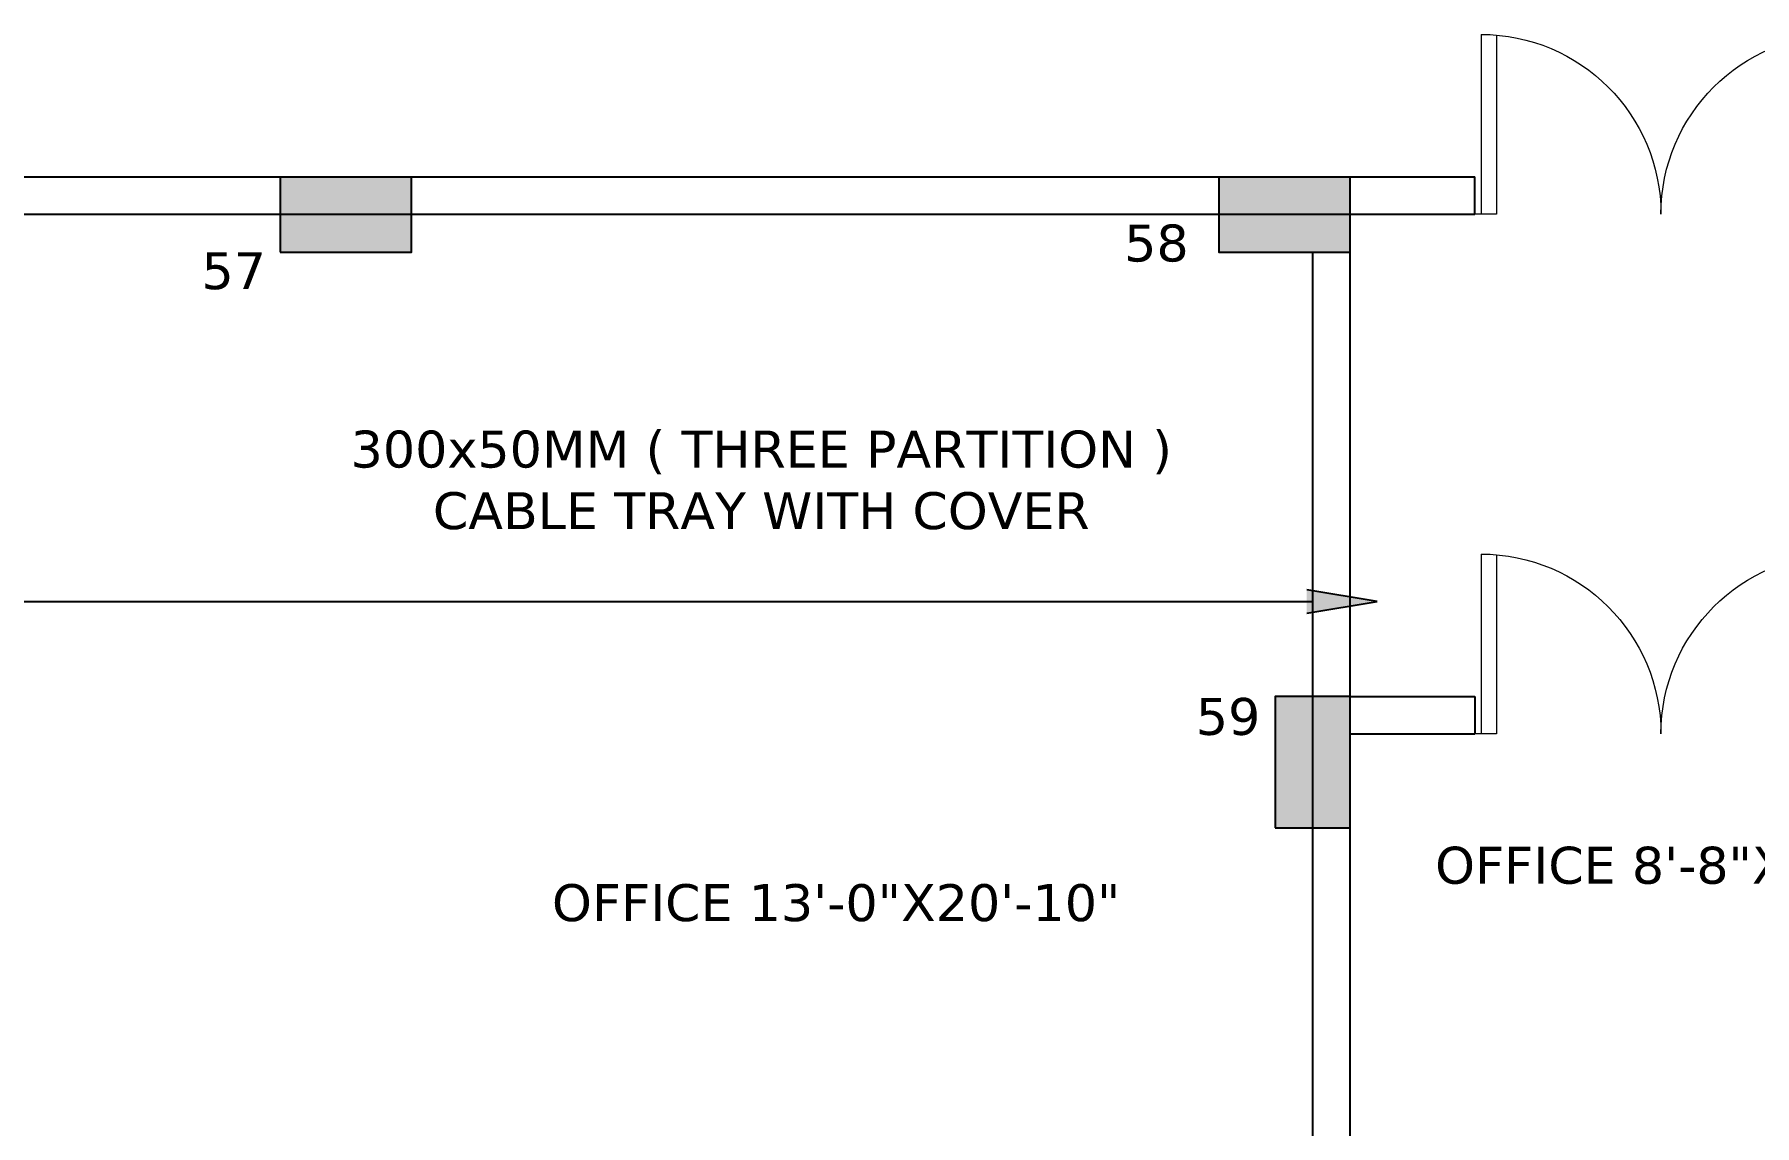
# Model space of a CAD drawing. Header units: inches. Extents: x -217 to 2701, y -906 to 3312.
# Drawn here: x 1319.7 to 1594.6, y 923.4 to 1097.8 of the extents above; entities that cross this region are included whole.
import ezdxf

# ---------------------------------------------------------------- set-up
doc = ezdxf.new("R2010")
doc.units = ezdxf.units.IN
doc.header["$MEASUREMENT"] = 0
for name, color, linetype in [('COLUMN', 8, 'CONTINUOUS'), ('COLUMN HATCH', 8, 'CONTINUOUS'), ('TEXT', 8, 'CONTINUOUS'), ('WALL', 7, 'CONTINUOUS'), ('WINDOOW', 8, 'CONTINUOUS')]:
    doc.layers.add(name, color=color, linetype=linetype)
doc.styles.add('VERDANA', font='verdana.ttf')

# ---------------------------------------------------------------- blocks, each defined once
blk = doc.blocks.new('b d')
at = {"layer": 'WINDOOW', "color": 0, "lineweight": 0}
for p, q in [((67237.44, 17555.04), (67233.94, 17555.04)), ((67234.94, 17526.29), (67234.94, 17555.04)), ((67237.44, 17526.39), (67237.44, 17555.04)), ((67289.94, 17526.39), (67289.94, 17555.04)), ((67289.94, 17555.04), (67293.44, 17555.04)), ((67292.44, 17526.29), (67292.44, 17555.04))]:
    blk.add_line(p, q, dxfattribs=at)
for centre, start, end in [((67234.94, 17555.04), 270, 0), ((67292.44, 17555.04), 180, 270)]:
    blk.add_arc(centre, 28.75, start, end, dxfattribs=at)

msp = doc.modelspace()

# ---------------------------------------------------------------- hatches: boundary and pattern name
at = {"layer": 'COLUMN HATCH', "linetype": 'Continuous'}
for points in [[(1380, 1063), (1380, 1075), (1359, 1075), (1359, 1063)], [(1530, 1063), (1530, 1075), (1509, 1075), (1509, 1063)], [(1518, 971), (1530, 971), (1530, 992), (1518, 992)]]:
    msp.add_hatch(color=256, dxfattribs=at).paths.add_polyline_path(points)
at = {"layer": 'TEXT', "lineweight": 0}
for points in [[(1380, 1063), (1380, 1075), (1359, 1075), (1359, 1063)], [(1530, 1063), (1530, 1075), (1509, 1075), (1509, 1063)], [(1518, 971), (1530, 971), (1530, 992), (1518, 992)]]:
    msp.add_hatch(color=256, dxfattribs=at).paths.add_polyline_path(points)
at = {"layer": 'TEXT'}
msp.add_hatch(color=256, dxfattribs=at).paths.add_polyline_path([(1523.05, 1009.03), (1523.05, 1005.25), (1534.31, 1007.14)])

# ---------------------------------------------------------------- linework, layer by layer
at = {"layer": 'COLUMN', "linetype": 'Continuous'}
for points in [[(1359, 1063), (1380, 1063), (1380, 1075), (1359, 1075)], [(1518, 971), (1530, 971), (1530, 992), (1518, 992)]]:
    msp.add_lwpolyline(points, close=True, dxfattribs=at)
for points in [[(1509, 1075), (1509, 1063), (1530, 1063), (1530, 1075)], [(1530, 1075), (1509, 1075)]]:
    msp.add_lwpolyline(points, dxfattribs=at)
at = {"layer": 'TEXT'}
for p, q in [((1534.27, 1007.15), (1523.05, 1009.03)), ((1524.07, 1007.14), (1254.51, 1007.14)), ((1534.27, 1007.13), (1523.05, 1005.25))]:
    msp.add_line(p, q, dxfattribs=at)
at = {"layer": 'TEXT', "lineweight": 0}
for points in [[(1359, 1063), (1380, 1063), (1380, 1075), (1359, 1075)], [(1509, 1063), (1530, 1063), (1530, 1075), (1509, 1075)], [(1518, 971), (1530, 971), (1530, 992), (1518, 992)]]:
    msp.add_lwpolyline(points, close=True, dxfattribs=at)
at = {"layer": 'WALL', "linetype": 'Continuous'}
for p, q in [((1195.95, 1075.07), (1549.88, 1075.07)), ((1549.88, 1069.07), (1549.88, 1075.07)), ((1195.95, 1069.07), (1549.88, 1069.07)), ((1524, 666), (1524, 1063)), ((1530, 835), (1530, 1063)), ((1530, 992), (1549.88, 992)), ((1549.88, 992), (1549.88, 986)), ((1530, 986), (1549.88, 986))]:
    msp.add_line(p, q, dxfattribs=at)

# ---------------------------------------------------------------- block references
at = {"layer": 'WINDOOW', "lineweight": 0, "xscale": -1, "rotation": 180}
for p in [(-65684.06, 18624.11), (-65684.06, 18541.04)]:
    msp.add_blockref('b d', p, dxfattribs=at)

# ---------------------------------------------------------------- texts
at = {"layer": 'TEXT', "lineweight": 0, "char_height": 5.906, "width": 5.1391, "attachment_point": 5, "style": 'VERDANA'}
for s, insert in [('58', (1499.02, 1064.42)), ('57', (1351.6, 1060)), ('59', (1510.47, 988.75))]:
    msp.add_mtext(s, dxfattribs=dict(at, insert=insert))
at = {"layer": 'TEXT', "insert": (1435.89, 1026.56), "char_height": 5.9055, "width": 220.5147, "attachment_point": 5, "style": 'VERDANA'}
msp.add_mtext('300x50MM ( THREE PARTITION ) \\PCABLE TRAY WITH COVER', dxfattribs=at)
at = {"layer": 'TEXT', "linetype": 'Continuous', "char_height": 5.9055, "attachment_point": 5, "style": 'VERDANA'}
for s, insert, width in [('OFFICE 8\'-8"X13\'-9"', (1583.8, 964.96), 88.3329), ('OFFICE 13\'-0"X20\'-10"', (1447.85, 958.98), 169.0121)]:
    msp.add_mtext(s, dxfattribs=dict(at, insert=insert, width=width))

doc.saveas('drawing.dxf')
